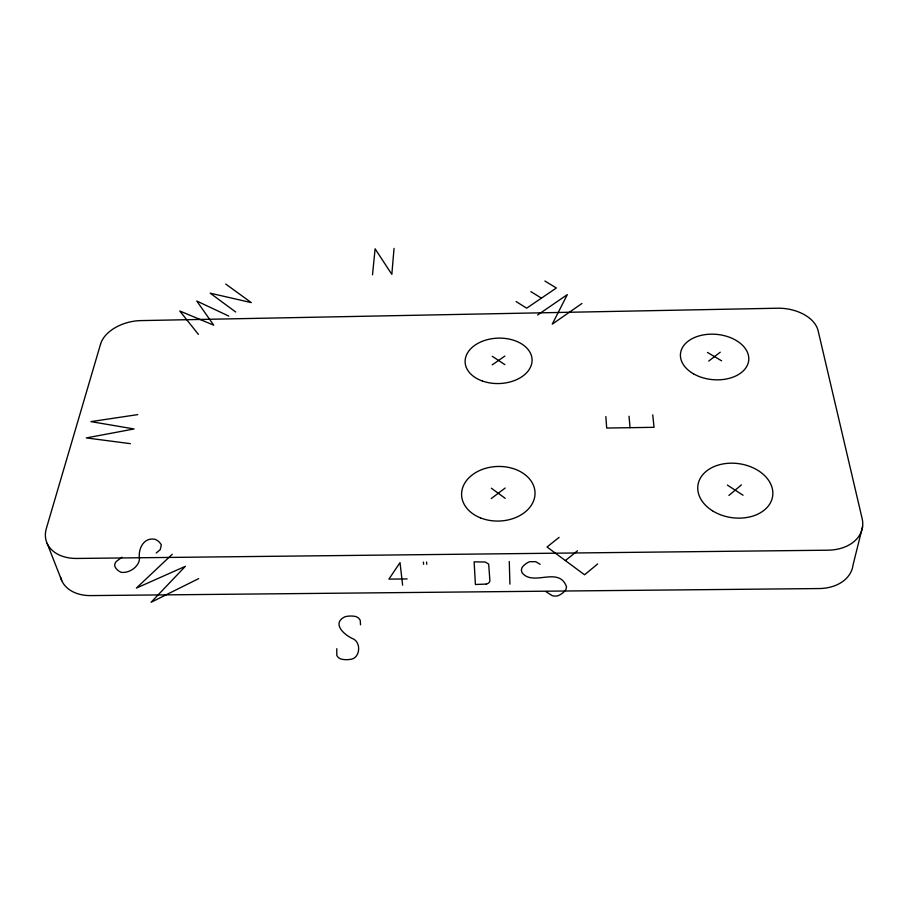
<?xml version="1.0" encoding="UTF-8"?>
<svg xmlns="http://www.w3.org/2000/svg" width="908" height="908" viewBox="0 0 908 908"><rect width="100%" height="100%" fill="white"/><g stroke="black" fill="none" stroke-linecap="round" stroke-linejoin="round"><path stroke-width="1.36" d="M394.038 248.406L391.836 274.375L375.106 248.826L372.518 274.784M360.521 624.829L360.238 620.243L358.637 618.064L356.14 616.623A19.681 15.742 -11.2 0 0 345.029 616.725C331.045 623.455 344.62 635.294 353.257 638.891C360.782 642.512 360.385 656.121 352.372 658.958A19.828 15.958 -11.5 0 1 340.977 659.038A8.671 7.014 -11.9 0 1 336.789 655.27L336.789 648.698M862.6 526.526L853.009 565.094A40.542 29.748 12.9 0 1 819.061 588.554L90.732 595.591A39.521 28.296 -19.6 0 1 60.53 577.102M172.282 554.255L136.393 588.078L185.357 566.32L151.091 602.276L198.693 578.623M728.92 495.439L741.393 484.895M597.668 563.97L584.559 574.787L547.047 546.991L559.112 537.366M565.389 560.577L577.465 550.781M708.751 361.044L720.237 352.213M491.307 498.515L505.177 488.039M492.215 364.868L504.871 356.072M581.971 303.476L552.257 324.145L567.318 294.612L537.615 314.997M156.221 552.972L160.251 549.646L161.329 544.993A18.966 13.699 -17.8 0 0 155.211 539.352C143.691 536.844 137.88 549.011 139.514 558.931C138.81 567.069 128.788 573.618 120.957 572.267A19.091 13.79 -18.4 0 1 114.896 566.422A8.342 6.015 -18.8 0 1 116.076 561.677L121.944 557.183M137.744 414.615L90.948 421.618L134.1 428.962L86.305 437.917L130.377 443.66M407.159 578.929L388.919 579.122L400.019 562.608L402.619 585.183M228.816 316.098L196.764 301.025L213.732 325.178L179.773 311.001L198.398 334.382M707.457 352.44L721.61 360.816M544.879 281.037L556.366 287.984L526.685 308.175L516.107 301.57M530.862 291.627L541.44 298.142M727.365 485.088L743.039 495.257M492.272 356.299L504.882 364.641M225.729 284.056L251.289 302.602L210.202 293.182L235.671 311.989M491.376 488.22L505.2 498.333M540.146 564.311L535.72 561.689L529.534 561.7A19.102 14.948 0.6 0 0 521.918 567.772L521.351 570.213L522.021 572.653C533.041 587.079 558.863 565.616 566.524 586.795L566.047 589.281A19.204 15.096 1.2 0 1 558.42 595.569A8.399 6.617 1.7 0 1 552.087 595.614L545.992 591.664M47.159 543.438L61.744 580.621M652.739 414.877L654.055 427.316L606.692 428.043L605.852 416.579M423.378 562.041L423.593 564.311M426.544 562.007L426.76 564.277M629.04 416.216L630.05 427.679M509.274 561.473L509.91 584.15M100.572 344.075L46.365 528.411A40.712 28.42 -18.8 0 0 76.862 558.454L827.71 550.203A41.779 29.941 12.1 0 0 862.135 518.559L818.108 330.694A36.297 23.324 6.8 0 0 777.441 308.221L140.888 320.603A35.344 22.371 -13.2 0 0 100.572 344.075M486.325 584.082L475.406 584.491L474.135 561.848L485.292 562.029L488.674 564.106L489.877 580.53A6.118 3.814 0.8 0 1 486.325 584.094M482.284 380.985A33.505 22.711 -2 0 0 532.088 359.863A33.505 22.711 -2 0 0 481.422 341.658A33.505 22.711 -2 0 0 482.284 380.985M712.417 510.75A37.761 27.217 8.4 0 0 772.549 496.824A37.761 27.217 8.4 0 0 720.929 464.374A37.761 27.217 8.4 0 0 712.417 510.75M693.485 373.812A34.266 22.711 5.3 0 0 748.453 361.963A34.266 22.711 5.3 0 0 701.895 335.2A34.266 22.711 5.3 0 0 693.485 373.812M480.48 517.878A36.729 27.297 -1.8 0 0 535.028 492.783A36.729 27.297 -1.8 0 0 479.435 470.605A36.729 27.297 -1.8 0 0 480.48 517.878"/></g></svg>
